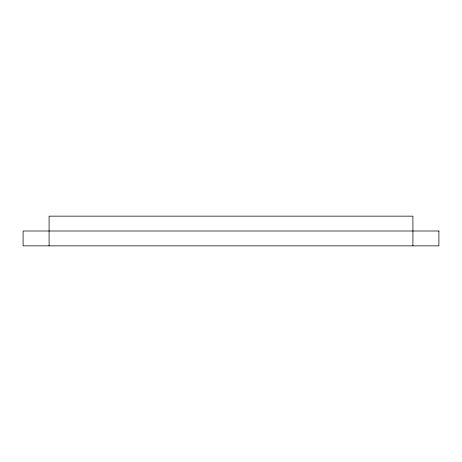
<?xml version="1.0" encoding="UTF-8"?>
<svg xmlns="http://www.w3.org/2000/svg" width="462" height="462" viewBox="0 0 462 462"><rect width="100%" height="100%" fill="white"/><g stroke="black" fill="none" stroke-linecap="round" stroke-linejoin="round"><path stroke-width="0.69" d="M412.913 245.848L412.913 216.152L49.087 216.152L49.087 245.848M438.9 231L23.1 231L23.1 245.848L438.9 245.848L438.9 231"/></g></svg>
